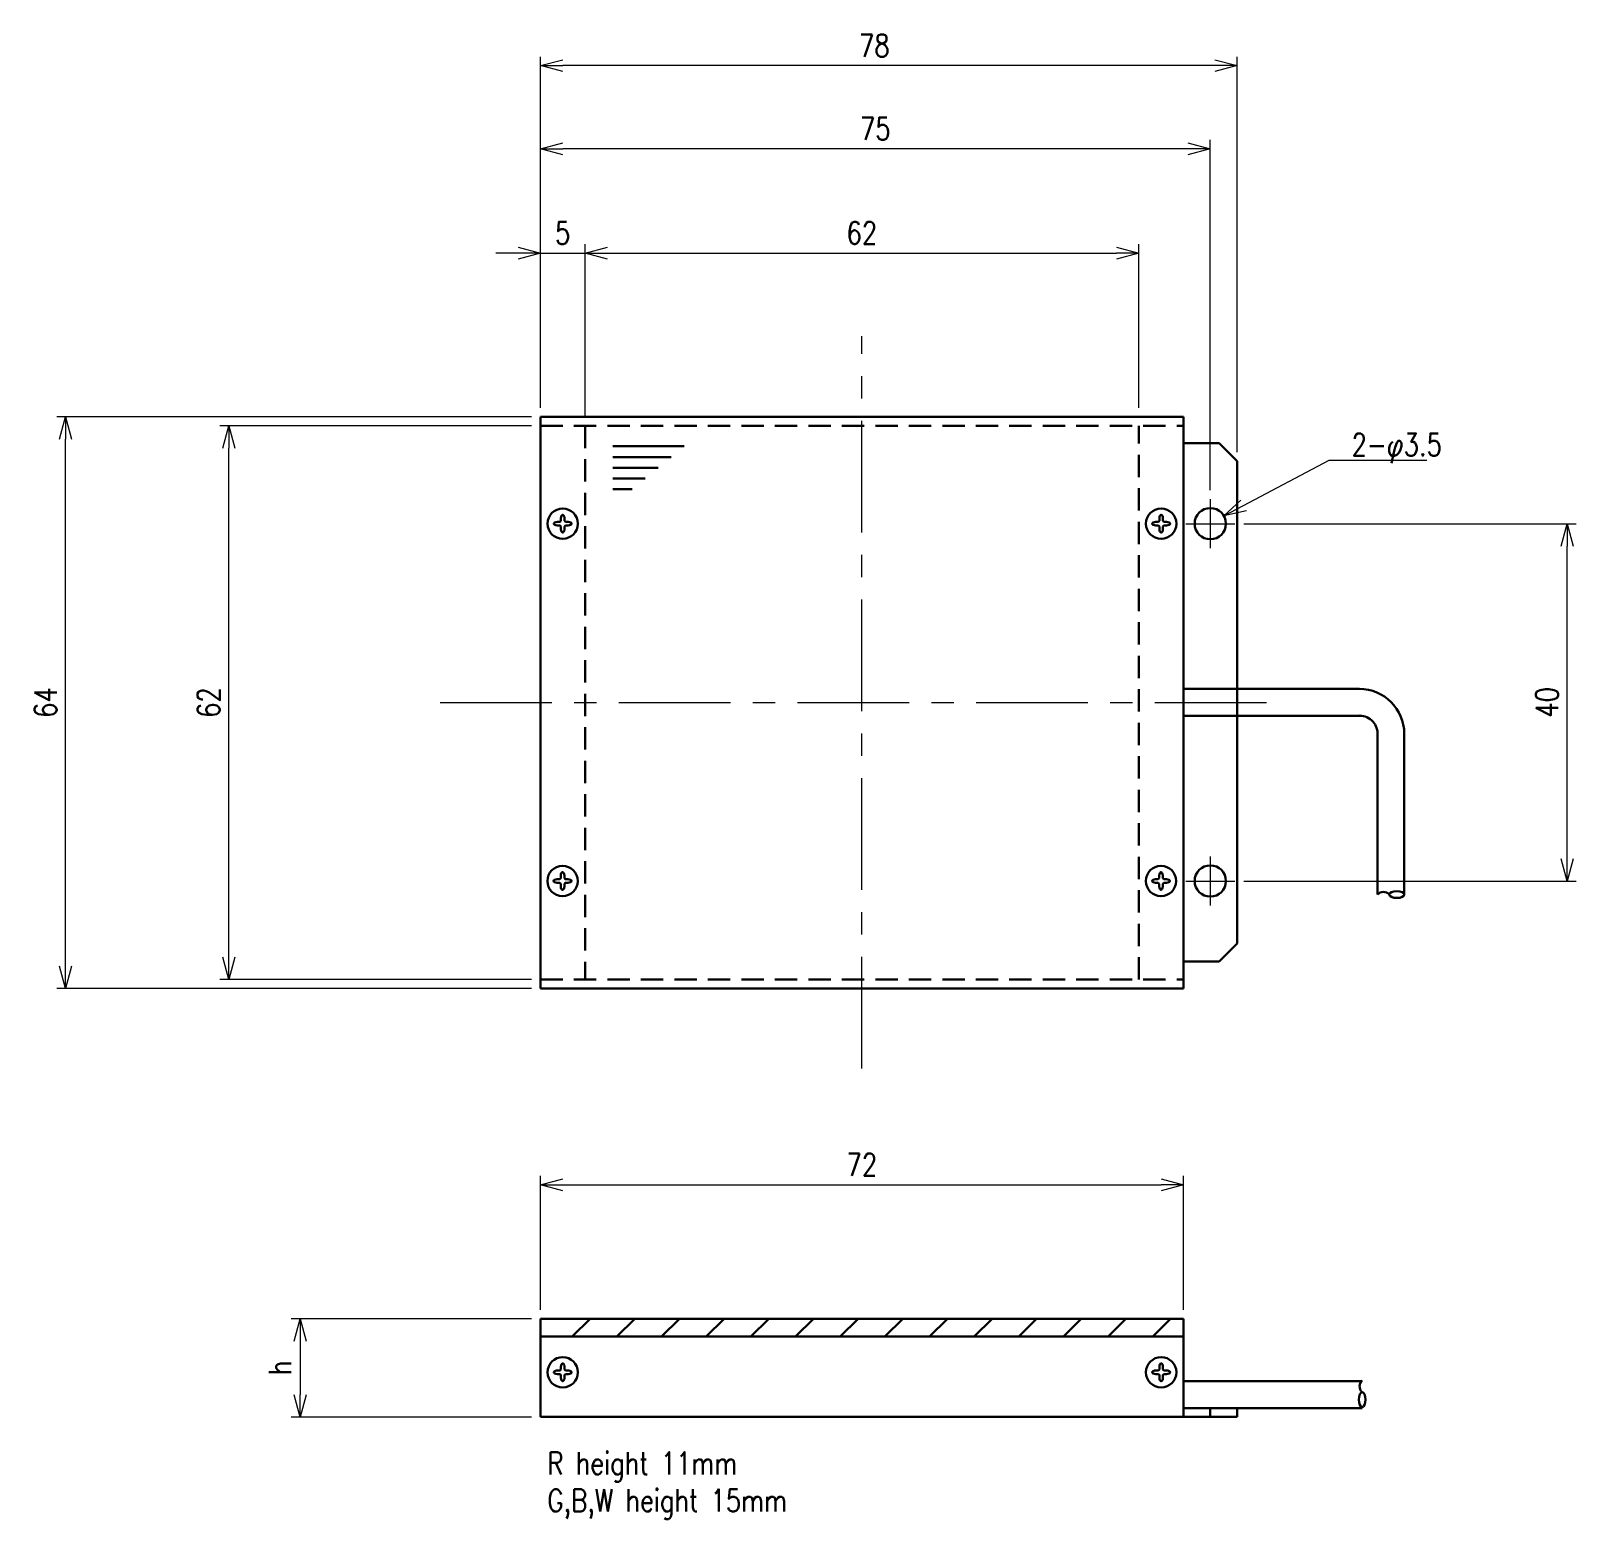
# Model space of a CAD drawing. Header units: millimetres. Extents: x 103 to 276, y 66 to 232.
import ezdxf
from ezdxf import colors
from ezdxf.entities.mleader import LeaderData, LeaderLine
from ezdxf.math import Vec2, Vec3

# ---------------------------------------------------------------- set-up
doc = ezdxf.new("R2010")
doc.units = ezdxf.units.MM
doc.linetypes.add('CENTER', pattern=[2, 1.25, -0.25, 0.25, -0.25])
doc.linetypes.add('HIDDEN', pattern=[0.375, 0.25, -0.125])
doc.layers.get('0').update_dxf_attribs({"lineweight": 30})
doc.layers.get('Defpoints').update_dxf_attribs({"lineweight": 9})
doc.layers.add('2KD_寸法１', color=7, linetype='Continuous', lineweight=15)
doc.layers.add('2KD_寸法１ @ 1', color=7, linetype='Continuous', lineweight=15)
doc.styles.get("Standard").update_dxf_attribs({"font": 'simplex.shx', "width": 0.8, "bigfont": 'extfont.shx'})
doc.dimstyles.new('KD-STD', dxfattribs={"dimscale": 0, "dimtxt": 2.5, "dimasz": 2.5, "dimexe": 1, "dimexo": 1, "dimgap": 1, "dimtad": 1, "dimdsep": 46, "dimtxsty": 'Standard', "dimblk": 'OPEN30', "dimcen": 0, "dimadec": 0, "dimazin": 0, "dimtfac": 1, "dimtmove": 0, "dimatfit": 3, "dimldrblk": 'OPEN30', "dimfxl": 1, "dimtolj": 1, "dimtzin": 0, "dimlwd": 15, "dimlwe": 15, "dimarcsym": 0})

# ---------------------------------------------------------------- blocks, each defined once
blk = doc.blocks.new('_Open30')
at = {"lineweight": -2}
for p, q in [((-1, 0.268), (0, 0)), ((0, 0), (-1, -0.268)), ((0, 0), (-1, 0))]:
    blk.add_line(p, q, dxfattribs=at)
blk = doc.blocks.new('*D39')
at = {"layer": '2KD_寸法１', "color": 0, "lineweight": 15}
for p, q in [((160, 89.25), (160, 104.25)), ((232, 89.25), (232, 104.25)), ((162.5, 103.25), (229.5, 103.25))]:
    blk.add_line(p, q, dxfattribs=at)
at = {"layer": 'Defpoints', "color": 0}
for p in [(232, 103.25), (160, 88.25), (232, 88.25)]:
    blk.add_point(p, dxfattribs=at)
at = {"layer": '2KD_寸法１', "color": 0, "lineweight": 15, "xscale": 2.5, "yscale": 2.5, "zscale": 2.5, "rotation": 180}
blk.add_blockref('_Open30', (160, 103.25), dxfattribs=at)
at = {"layer": '2KD_寸法１', "color": 0, "lineweight": 15, "xscale": 2.5, "yscale": 2.5, "zscale": 2.5}
blk.add_blockref('_Open30', (232, 103.25), dxfattribs=at)
at = {"layer": '2KD_寸法１', "color": 0, "insert": (196, 105.5), "char_height": 2.5, "attachment_point": 5}
blk.add_mtext('\\A1;72', dxfattribs=at)
blk = doc.blocks.new('*D40')
at = {"layer": '2KD_寸法１', "color": 0, "lineweight": 15}
for p, q in [((159, 88.25), (132.1, 88.25)), ((133.1, 85.75), (133.1, 79.75)), ((159, 77.25), (132.1, 77.25))]:
    blk.add_line(p, q, dxfattribs=at)
at = {"layer": 'Defpoints', "color": 0}
for p in [(160, 88.25), (133.1, 77.25), (160, 77.25)]:
    blk.add_point(p, dxfattribs=at)
at = {"layer": '2KD_寸法１', "color": 0, "lineweight": 15, "xscale": 2.5, "yscale": 2.5, "zscale": 2.5}
for p, rotation in [((133.1, 88.25), 90), ((133.1, 77.25), 270)]:
    blk.add_blockref('_Open30', p, dxfattribs=dict(at, rotation=rotation))
at = {"layer": '2KD_寸法１', "color": 0, "insert": (130.85, 82.75), "char_height": 2.5, "attachment_point": 5, "rotation": 90}
blk.add_mtext('\\A1;h', dxfattribs=at)
blk = doc.blocks.new('*D41')
at = {"layer": '2KD_寸法１', "color": 0, "lineweight": 15}
for p, q in [((159, 188.22), (124.12, 188.22)), ((125.12, 128.72), (125.12, 185.72)), ((159, 126.22), (124.12, 126.22))]:
    blk.add_line(p, q, dxfattribs=at)
at = {"layer": 'Defpoints', "color": 0}
for p in [(125.12, 188.22), (160, 188.22), (160, 126.22)]:
    blk.add_point(p, dxfattribs=at)
at = {"layer": '2KD_寸法１', "color": 0, "lineweight": 15, "xscale": 2.5, "yscale": 2.5, "zscale": 2.5}
for p, rotation in [((125.12, 188.22), 90), ((125.12, 126.22), 270)]:
    blk.add_blockref('_Open30', p, dxfattribs=dict(at, rotation=rotation))
at = {"layer": '2KD_寸法１', "color": 0, "insert": (122.87, 157.22), "char_height": 2.5, "attachment_point": 5, "rotation": 90}
blk.add_mtext('\\A1;62', dxfattribs=at)
blk = doc.blocks.new('*D42')
at = {"layer": '2KD_寸法１', "color": 0, "lineweight": 15}
for p, q in [((159, 189.22), (105.85, 189.22)), ((106.85, 127.72), (106.85, 186.72)), ((159, 125.22), (105.85, 125.22))]:
    blk.add_line(p, q, dxfattribs=at)
at = {"layer": 'Defpoints', "color": 0}
for p in [(106.85, 189.22), (160, 189.22), (160, 125.22)]:
    blk.add_point(p, dxfattribs=at)
at = {"layer": '2KD_寸法１', "color": 0, "lineweight": 15, "xscale": 2.5, "yscale": 2.5, "zscale": 2.5}
for p, rotation in [((106.85, 189.22), 90), ((106.85, 125.22), 270)]:
    blk.add_blockref('_Open30', p, dxfattribs=dict(at, rotation=rotation))
at = {"layer": '2KD_寸法１', "color": 0, "insert": (104.6, 157.22), "char_height": 2.5, "attachment_point": 5, "rotation": 90}
blk.add_mtext('\\A1;64', dxfattribs=at)
blk = doc.blocks.new('*D43')
at = {"layer": '2KD_寸法１', "color": 0, "lineweight": 15}
for p, q in [((165, 189.22), (165, 208.54)), ((227, 190.22), (227, 208.54)), ((167.5, 207.54), (224.5, 207.54))]:
    blk.add_line(p, q, dxfattribs=at)
at = {"layer": 'Defpoints', "color": 0}
for p in [(227, 207.54), (227, 189.22), (165, 188.22)]:
    blk.add_point(p, dxfattribs=at)
at = {"layer": '2KD_寸法１', "color": 0, "lineweight": 15, "xscale": 2.5, "yscale": 2.5, "zscale": 2.5, "rotation": 180}
blk.add_blockref('_Open30', (165, 207.54), dxfattribs=at)
at = {"layer": '2KD_寸法１', "color": 0, "lineweight": 15, "xscale": 2.5, "yscale": 2.5, "zscale": 2.5}
blk.add_blockref('_Open30', (227, 207.54), dxfattribs=at)
at = {"layer": '2KD_寸法１', "color": 0, "insert": (196, 209.79), "char_height": 2.5, "attachment_point": 5}
blk.add_mtext('\\A1;62', dxfattribs=at)
blk = doc.blocks.new('*D44')
at = {"layer": '2KD_寸法１', "color": 0, "lineweight": 15}
for p, q in [((160, 190.22), (160, 229.52)), ((235.5, 228.52), (162.5, 228.52)), ((238, 185.25), (238, 229.52))]:
    blk.add_line(p, q, dxfattribs=at)
at = {"layer": 'Defpoints', "color": 0}
for p in [(160, 228.52), (160, 189.22), (238, 184.25)]:
    blk.add_point(p, dxfattribs=at)
at = {"layer": '2KD_寸法１', "color": 0, "lineweight": 15, "xscale": 2.5, "yscale": 2.5, "zscale": 2.5, "rotation": 180}
blk.add_blockref('_Open30', (160, 228.52), dxfattribs=at)
at = {"layer": '2KD_寸法１', "color": 0, "lineweight": 15, "xscale": 2.5, "yscale": 2.5, "zscale": 2.5}
blk.add_blockref('_Open30', (238, 228.52), dxfattribs=at)
at = {"layer": '2KD_寸法１', "color": 0, "insert": (197.39, 230.77), "char_height": 2.5, "attachment_point": 5}
blk.add_mtext('\\A1;78', dxfattribs=at)
blk = doc.blocks.new('*D45')
at = {"layer": '2KD_寸法１', "color": 0, "lineweight": 15}
for p, q in [((160, 190.22), (160, 220.21)), ((235, 181), (235, 220.21)), ((232.5, 219.21), (162.5, 219.21))]:
    blk.add_line(p, q, dxfattribs=at)
at = {"layer": 'Defpoints', "color": 0}
for p in [(160, 219.21), (160, 189.22), (235, 180)]:
    blk.add_point(p, dxfattribs=at)
at = {"layer": '2KD_寸法１', "color": 0, "lineweight": 15, "xscale": 2.5, "yscale": 2.5, "zscale": 2.5, "rotation": 180}
blk.add_blockref('_Open30', (160, 219.21), dxfattribs=at)
at = {"layer": '2KD_寸法１', "color": 0, "lineweight": 15, "xscale": 2.5, "yscale": 2.5, "zscale": 2.5}
blk.add_blockref('_Open30', (235, 219.21), dxfattribs=at)
at = {"layer": '2KD_寸法１', "color": 0, "insert": (197.5, 221.46), "char_height": 2.5, "attachment_point": 5}
blk.add_mtext('\\A1;75', dxfattribs=at)
blk = doc.blocks.new('*D46')
at = {"layer": '2KD_寸法１', "color": 0, "lineweight": 15}
for p, q in [((238.75, 177.25), (275.96, 177.25)), ((274.96, 139.75), (274.96, 174.75)), ((238.75, 137.25), (275.96, 137.25))]:
    blk.add_line(p, q, dxfattribs=at)
at = {"layer": 'Defpoints', "color": 0}
for p in [(237.75, 177.25), (274.96, 177.25), (237.75, 137.25)]:
    blk.add_point(p, dxfattribs=at)
at = {"layer": '2KD_寸法１', "color": 0, "lineweight": 15, "xscale": 2.5, "yscale": 2.5, "zscale": 2.5}
for p, rotation in [((274.96, 177.25), 90), ((274.96, 137.25), 270)]:
    blk.add_blockref('_Open30', p, dxfattribs=dict(at, rotation=rotation))
at = {"layer": '2KD_寸法１', "color": 0, "insert": (272.71, 157.25), "char_height": 2.5, "attachment_point": 5, "rotation": 90}
blk.add_mtext('\\A1;40', dxfattribs=at)
blk = doc.blocks.new('*D47')
at = {"layer": '2KD_寸法１', "color": 0, "lineweight": 15}
for p, q in [((160, 190.22), (160, 208.54)), ((165, 190.22), (165, 208.54)), ((157.5, 207.54), (155, 207.54)), ((160, 207.54), (165, 207.54)), ((167.5, 207.54), (170, 207.54))]:
    blk.add_line(p, q, dxfattribs=at)
at = {"layer": 'Defpoints', "color": 0}
for p in [(165, 207.54), (160, 189.22), (165, 189.22)]:
    blk.add_point(p, dxfattribs=at)
at = {"layer": '2KD_寸法１', "color": 0, "lineweight": 15, "xscale": 2.5, "yscale": 2.5, "zscale": 2.5}
blk.add_blockref('_Open30', (160, 207.54), dxfattribs=at)
at = {"layer": '2KD_寸法１', "color": 0, "lineweight": 15, "xscale": 2.5, "yscale": 2.5, "zscale": 2.5, "rotation": 180}
blk.add_blockref('_Open30', (165, 207.54), dxfattribs=at)
at = {"layer": '2KD_寸法１', "color": 0, "insert": (162.5, 209.79), "char_height": 2.5, "attachment_point": 5}
blk.add_mtext('\\A1;5', dxfattribs=at)
blk = doc.blocks.new('A$C66EB53D9')
for p, q in [((0, 11), (72, 11)), ((0, 9), (0, 11)), ((3.56, 9), (5.56, 11)), ((8.56, 9), (10.56, 11)), ((13.56, 9), (15.56, 11)), ((18.56, 9), (20.56, 11)), ((23.56, 9), (25.56, 11)), ((28.56, 9), (30.56, 11)), ((33.56, 9), (35.56, 11)), ((38.56, 9), (40.56, 11)), ((43.56, 9), (45.56, 11)), ((48.56, 9), (50.56, 11)), ((53.56, 9), (55.56, 11)), ((58.56, 9), (60.56, 11)), ((63.56, 9), (65.56, 11)), ((68.56, 9), (70.56, 11)), ((72, 11), (72, 9)), ((0, 0), (0, 9)), ((72, 9), (0, 9)), ((0, 1), (0, 9)), ((30, 9), (72, 9)), ((72, 9), (72, 0)), ((72, 9), (72, 1)), ((2.2, 5.2), (1.9, 5.2)), ((2.2, 5.2), (2.3, 5.3)), ((2.3, 5.3), (2.3, 5.6)), ((2.7, 5.3), (2.7, 5.6)), ((2.7, 5.3), (2.8, 5.2)), ((2.8, 5.2), (3.1, 5.2)), ((69.2, 5.2), (68.9, 5.2)), ((69.2, 5.2), (69.3, 5.3)), ((69.3, 5.3), (69.3, 5.6)), ((69.7, 5.3), (69.7, 5.6)), ((69.7, 5.3), (69.8, 5.2)), ((69.8, 5.2), (70.1, 5.2)), ((2.2, 4.8), (1.9, 4.8)), ((2.3, 4.7), (2.2, 4.8)), ((2.3, 4.7), (2.3, 4.4)), ((2.8, 4.8), (2.7, 4.7)), ((2.7, 4.7), (2.7, 4.4)), ((2.8, 4.8), (3.1, 4.8)), ((69.2, 4.8), (68.9, 4.8)), ((69.3, 4.7), (69.2, 4.8)), ((69.3, 4.7), (69.3, 4.4)), ((69.8, 4.8), (69.7, 4.7)), ((69.7, 4.7), (69.7, 4.4)), ((69.8, 4.8), (70.1, 4.8)), ((72, 4), (92, 4)), ((72, 0), (0, 0)), ((72, 1), (92, 1)), ((78, 0), (72, 0)), ((75, 0), (75, 1)), ((78, 0), (78, 1))]:
    blk.add_line(p, q)
for centre in [(2.5, 5), (69.5, 5)]:
    blk.add_circle(centre, 1.7)
blk.add_arc((92.65, 3.42), 0.936, 133.6168, 223.318)
for centre, major_axis, ratio, start_param, end_param in [((1.9, 5), (-0.4, 0), 0.5, -1.570795, 1.570795), ((2.5, 5.6), (0, 0.4), 0.5, -1.570795, 1.570795), ((3.1, 5), (0.4, 0), 0.5, -1.570795, 1.570795), ((68.9, 5), (-0.4, 0), 0.5, -1.570795, 1.570795), ((69.5, 5.6), (0, 0.4), 0.5, -1.570795, 1.570795), ((70.1, 5), (0.4, 0), 0.5, -1.570795, 1.570795), ((2.5, 4.4), (0, -0.4), 0.5, -1.570795, 1.570795), ((69.5, 4.4), (0, -0.4), 0.5, -1.570795, 1.570795), ((92, 1.94), (0, -0.842), 0.448876, -3.141592653589792, 3.141592653589792)]:
    blk.add_ellipse(centre, major_axis=major_axis, ratio=ratio, start_param=start_param, end_param=end_param)
blk = doc.blocks.new('A$C50C030A1')
for p, q in [((-0.3, 0.2), (-0.6, 0.2)), ((-0.3, 0.2), (-0.2, 0.3)), ((-0.2, 0.3), (-0.2, 0.6)), ((0.2, 0.3), (0.2, 0.6)), ((0.2, 0.3), (0.3, 0.2)), ((0.3, 0.2), (0.6, 0.2)), ((-0.3, -0.2), (-0.6, -0.2)), ((-0.2, -0.3), (-0.3, -0.2)), ((-0.2, -0.3), (-0.2, -0.6)), ((0.3, -0.2), (0.2, -0.3)), ((0.2, -0.3), (0.2, -0.6)), ((0.3, -0.2), (0.6, -0.2))]:
    blk.add_line(p, q)
blk.add_circle((0, 0), 1.7)
for centre, major_axis in [((-0.6, 0), (-0.4, 0)), ((0, 0.6), (0, 0.4)), ((0.6, 0), (0.4, 0)), ((0, -0.6), (0, -0.4))]:
    blk.add_ellipse(centre, major_axis=major_axis, ratio=0.5, start_param=-1.570795, end_param=1.570795)
blk = doc.blocks.new('A$C69E816FE')
for p, q in [((0, 12), (20, 12)), ((0, 9), (16.36, 9)), ((0, 6), (12.72, 6)), ((0, 3), (9.09, 3)), ((0, 0), (5.45, 0))]:
    blk.add_line(p, q)
blk = doc.blocks.new('A$C32D71ED1')
for p, q in [((0, 64), (0, 30)), ((72, 64), (0, 64)), ((0, 1), (0, 63)), ((72, 30), (72, 64)), ((72, 63), (72, 1)), ((72, 61.03), (76, 61.03)), ((76, 61.03), (78, 59.03)), ((78, 59.03), (78, 5.03)), ((72, 30), (72, 36)), ((72, 33.53), (91.69, 33.53)), ((72, 30.53), (91.92, 30.53)), ((93.72, 28.54), (93.72, 10.51)), ((96.72, 28.52), (96.72, 10.51)), ((76, 3.03), (78, 5.03)), ((76, 3.03), (72, 3.03)), ((0, 0), (0, 1)), ((0, 0), (72, 0)), ((72, 0), (72, 1))]:
    blk.add_line(p, q)
at = {"linetype": 'HIDDEN', "ltscale": 10}
for p, q in [((0, 63), (72, 63)), ((0, 63), (72, 63)), ((5, 63), (5, 1)), ((67, 1), (67, 63)), ((0, 1), (72, 1)), ((30, 1), (72, 1))]:
    blk.add_line(p, q, dxfattribs=at)
for centre in [(75, 52.03), (75, 12.03)]:
    blk.add_circle(centre, 1.75)
for centre, radius, start, end in [((91.67, 28.48), 5.05, 0.5081, 89.7622), ((91.72, 28.54), 2, 0, 95.6457), ((94.4, 9.87), 0.936, 46.682, 136.3832)]:
    blk.add_arc(centre, radius, start, end)
at = {"extrusion": (0, 0, -1)}
blk.add_ellipse((95.88, 10.51), major_axis=(-0.842, 0), ratio=0.448876, start_param=4.712389, end_param=10.995574, dxfattribs=at)
at = {"xscale": 0.4000000000000057, "yscale": 0.3999999999999772, "zscale": 0.4}
blk.add_blockref('A$C69E816FE', (8.11, 55.89), dxfattribs=at)
for p in [(2.5, 52.03), (69.5, 52.03), (2.48, 12.03), (69.48, 12.03)]:
    blk.add_blockref('A$C50C030A1', p)

msp = doc.modelspace()

# ---------------------------------------------------------------- linework, layer by layer
at = {"layer": '2KD_寸法１', "linetype": 'CENTER', "ltscale": 10}
for p, q in [((196.004, 116.25), (196.004, 198.25)), ((148.801, 157.25), (241.301, 157.25))]:
    msp.add_line(p, q, dxfattribs=at)
at = {"layer": '2KD_寸法１'}
for p, q in [((235.004, 180), (235.004, 174.5)), ((232.254, 177.25), (237.754, 177.25)), ((235.004, 140), (235.004, 134.5)), ((232.254, 137.25), (237.754, 137.25))]:
    msp.add_line(p, q, dxfattribs=at)

# ---------------------------------------------------------------- block references
for name, p in [('A$C32D71ED1', (160.004, 125.22)), ('A$C66EB53D9', (160.004, 77.253))]:
    msp.add_blockref(name, p)

# ---------------------------------------------------------------- texts
at = {"layer": '2KD_寸法１ @ 1', "insert": (160.798, 73.323), "char_height": 2.5, "width": 63.01691, "attachment_point": 1}
msp.add_mtext('R height 11mm\\PG,B,W height 15mm', dxfattribs=at)

# ---------------------------------------------------------------- dimensions: what is measured, and where the dimension line sits
at = {"layer": '2KD_寸法１ @ 1'}
dim = msp.add_linear_dim(base=(160.004, 228.519), p1=(238.004, 184.25), p2=(160.004, 189.22), dimstyle='KD-STD', override={"dimscale": 1, "dimtix": 0, "dimtofl": 1, "dimtmove": 0, "dimatfit": 3}, dxfattribs=at)
dim.commit()
dim.dimension.update_dxf_attribs({"geometry": '*D44', "text_midpoint": (197.385, 228.519), "dimtype": 128})
for base, p1, p2, override, picture, middle in [((160.004, 219.213), (235.004, 180), (160.004, 189.22), {"dimscale": 1, "dimtix": 0, "dimtofl": 1, "dimtmove": 0, "dimatfit": 3}, '*D45', (197.504, 221.463)), ((165.004, 207.537), (160.004, 189.22), (165.004, 189.22), {"dimscale": 1, "dimtix": 0, "dimtofl": 1, "dimtmove": 0, "dimatfit": 3, "dimfxlon": 0}, '*D47', (162.504, 209.787)), ((227.004, 207.537), (165.004, 188.22), (227.004, 189.22), {"dimscale": 1, "dimtix": 0, "dimtofl": 1, "dimtmove": 0, "dimatfit": 3}, '*D43', (196.004, 209.787)), ((232.004, 103.253), (160.004, 88.253), (232.004, 88.253), {"dimscale": 1, "dimtix": 0, "dimtofl": 1, "dimtmove": 0, "dimatfit": 3}, '*D39', (196.004, 105.503))]:
    dim = msp.add_linear_dim(base=base, p1=p1, p2=p2, dimstyle='KD-STD', override=override, dxfattribs=at)
    dim.commit()
    dim.dimension.update_dxf_attribs({"geometry": picture, "text_midpoint": middle})
for base, p1, p2, picture, middle in [((106.853, 189.22), (160.004, 125.22), (160.004, 189.22), '*D42', (104.603, 157.22)), ((125.117, 188.22), (160.004, 126.22), (160.004, 188.22), '*D41', (122.867, 157.22)), ((274.957, 177.25), (237.754, 137.25), (237.754, 177.25), '*D46', (272.707, 157.25))]:
    dim = msp.add_linear_dim(base=base, p1=p1, p2=p2, angle=90, dimstyle='KD-STD', override={"dimscale": 1, "dimtix": 0, "dimtofl": 1, "dimtmove": 0, "dimatfit": 3}, dxfattribs=at)
    dim.commit()
    dim.dimension.update_dxf_attribs({"geometry": picture, "text_midpoint": middle})
dim = msp.add_linear_dim(base=(133.102, 77.253), p1=(160.004, 88.253), p2=(160.004, 77.253), angle=90, text='h', dimstyle='KD-STD', override={"dimscale": 1, "dimtix": 0, "dimtofl": 1, "dimtmove": 0, "dimatfit": 3}, dxfattribs=at)
dim.commit()
dim.dimension.update_dxf_attribs({"geometry": '*D40', "text_midpoint": (133.102, 82.753), "dimtype": 128})

# ---------------------------------------------------------------- leaders
ml = msp.add_multileader_mtext('Standard', dxfattribs=at)
ml.set_content('2-φ3.5', color=256)
ml.set_leader_properties(lineweight=15)
ml.set_arrow_properties(name='OPEN30')
ml.build(insert=Vec2(0, 0))
ml.multileader.update_dxf_attribs({"text_left_attachment_type": 6, "text_right_attachment_type": 6, "dogleg_length": 1.5, "arrow_head_size": 2.5})
ctx = ml.context
ctx.base_point, ctx.char_height, ctx.arrow_head_size, ctx.landing_gap_size, ctx.plane_origin = Vec3(249.824, 184.352), 2.5, 2.5, 1, Vec3(236.59, 198.341)
ctx.left_attachment, ctx.right_attachment = 6, 6
notes = []
notes.append((ctx, [(0, (1, 1, 0), (248.324, 184.352), (1, 0), 1.5, [(0, [(236.52, 178.125)], 0, [])])]))
ctx.mtext.insert, ctx.mtext.flow_direction = Vec3(250.824, 187.352), 5
for ctx, leaders in notes:
    for number, flags, end, landing, length, lines in leaders:
        leader = LeaderData()
        leader.index, (leader.has_last_leader_line, leader.has_dogleg_vector, leader.attachment_direction) = number, flags
        leader.last_leader_point, leader.dogleg_vector, leader.dogleg_length = Vec3(end), Vec3(landing), length
        for number, points, colour, breaks in lines:
            line = LeaderLine()
            line.index, line.vertices, line.color, line.breaks = number, Vec3.list(points), colors.encode_raw_color(colour), breaks
            leader.lines.append(line)
        ctx.leaders.append(leader)

doc.saveas('drawing.dxf')
